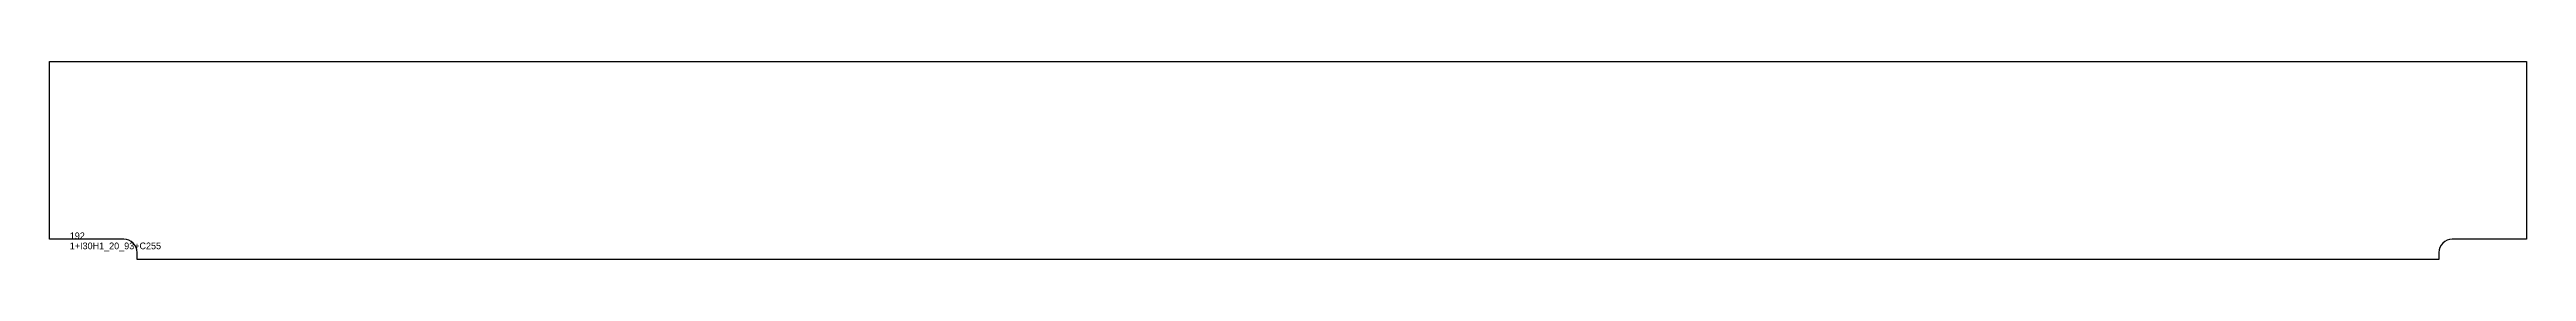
# Model space of a CAD drawing. Extents: x 0 to 3672, y 0 to 294.
import ezdxf

# ---------------------------------------------------------------- set-up
doc = ezdxf.new("R2010")
doc.units = 0
for name, color, linetype in [('CUT', 7, 'CONTINUOUS'), ('SCRIBE', 3, 'CONTINUOUS'), ('TEXT', 7, 'CONTINUOUS')]:
    doc.layers.add(name, color=color, linetype=linetype)

msp = doc.modelspace()

# ---------------------------------------------------------------- linework, layer by layer
at = {"layer": 'CUT', "color": 7, "linetype": 'CONTINUOUS'}
msp.add_lwpolyline([(0, 30), (0, 294), (3672, 294), (3672, 30), (3562, 30, 0.414214), (3542, 10), (3542, 0), (130, 0), (130, 10, 0.414214), (110, 30)], format="xyb", close=True, dxfattribs=at)

# ---------------------------------------------------------------- texts
at = {"layer": 'SCRIBE', "color": 3}
msp.add_text('192', height=10, dxfattribs=at).set_placement((30, 30))
at = {"layer": 'TEXT', "color": 7}
msp.add_text('1+I30H1_20_93+C255', height=10, dxfattribs=at).set_placement((30, 15))

doc.saveas('drawing.dxf')
